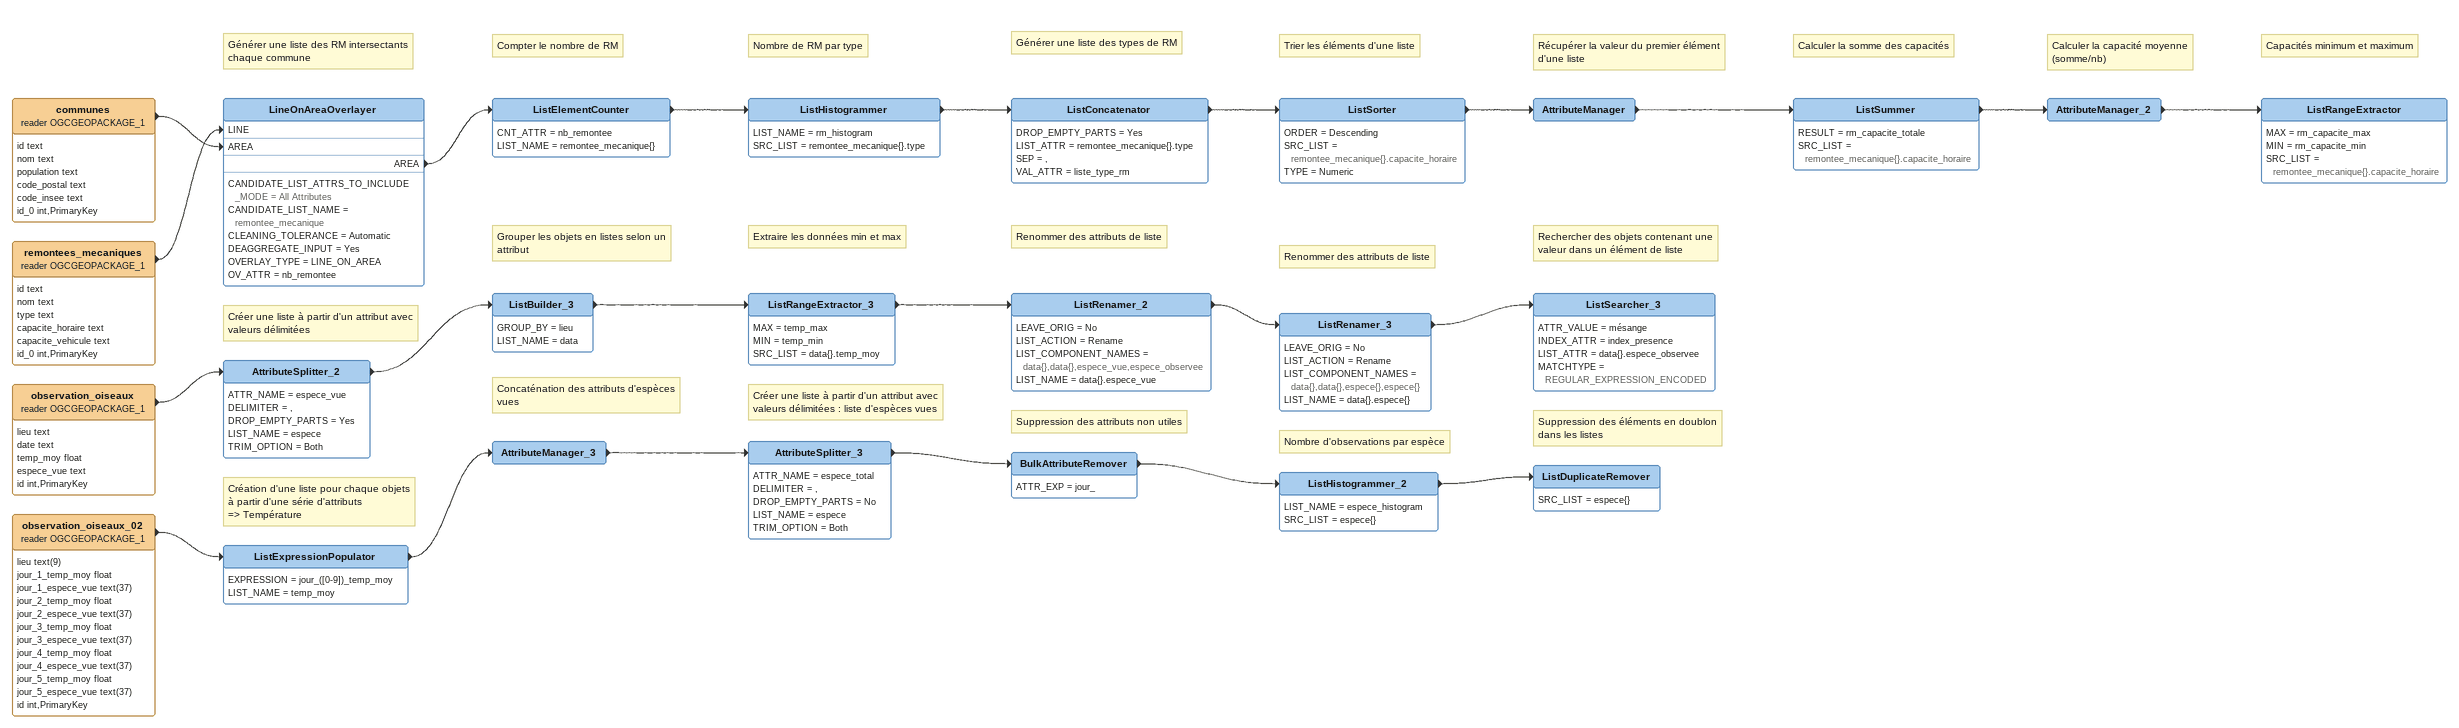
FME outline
communes (reader OGCGEOPACKAGE_1)
    attributes: id text, nom text, population text, code_postal text, code_insee text, id_0 int,PrimaryKey
    -> LineOnAreaOverlayer [AREA]
remontees_mecaniques (reader OGCGEOPACKAGE_1)
    attributes: id text, nom text, type text, capacite_horaire text, capacite_vehicule text, id_0 int,PrimaryKey
    -> LineOnAreaOverlayer [LINE]
Note: Générer une liste des RM intersectants chaque commune
LineOnAreaOverlayer
    CANDIDATE_LIST_ATTRS_TO_INCLUDE_MODE = All Attributes
    CANDIDATE_LIST_NAME = remontee_mecanique
    CLEANING_TOLERANCE = Automatic
    DEAGGREGATE_INPUT = Yes
    OVERLAY_TYPE = LINE_ON_AREA
    OV_ATTR = nb_remontee
    AREA -> ListElementCounter
Note: Compter le nombre de RM
ListElementCounter
    CNT_ATTR = nb_remontee
    LIST_NAME = remontee_mecanique{}
    -> ListHistogrammer
Note: Nombre de RM par type
ListHistogrammer
    LIST_NAME = rm_histogram
    SRC_LIST = remontee_mecanique{}.type
    -> ListConcatenator
Note: Générer une liste des types de RM
ListConcatenator
    DROP_EMPTY_PARTS = Yes
    LIST_ATTR = remontee_mecanique{}.type
    SEP = ,
    VAL_ATTR = liste_type_rm
    -> ListSorter
Note: Trier les éléments d'une liste
ListSorter
    ORDER = Descending
    SRC_LIST = remontee_mecanique{}.capacite_horaire
    TYPE = Numeric
    -> AttributeManager
Note: Récupérer la valeur du premier élément d'une liste
AttributeManager
    -> ListSummer
Note: Calculer la somme des capacités
ListSummer
    RESULT = rm_capacite_totale
    SRC_LIST = remontee_mecanique{}.capacite_horaire
    -> AttributeManager_2
Note: Calculer la capacité moyenne (somme/nb)
AttributeManager_2
    -> ListRangeExtractor
Note: Capacités minimum et maximum
ListRangeExtractor
    MAX = rm_capacite_max
    MIN = rm_capacite_min
    SRC_LIST = remontee_mecanique{}.capacite_horaire
observation_oiseaux (reader OGCGEOPACKAGE_1)
    attributes: lieu text, date text, temp_moy float, espece_vue text, id int,PrimaryKey
    -> AttributeSplitter_2
Note: Créer une liste à partir d'un attribut avec valeurs délimitées
AttributeSplitter_2
    ATTR_NAME = espece_vue
    DELIMITER = ,
    DROP_EMPTY_PARTS = Yes
    LIST_NAME = espece
    TRIM_OPTION = Both
    -> ListBuilder_3
Note: Grouper les objets en listes selon un attribut
ListBuilder_3
    GROUP_BY = lieu
    LIST_NAME = data
    -> ListRangeExtractor_3
Note: Extraire les données min et max
ListRangeExtractor_3
    MAX = temp_max
    MIN = temp_min
    SRC_LIST = data{}.temp_moy
    -> ListRenamer_2
Note: Renommer des attributs de liste
ListRenamer_2
    LEAVE_ORIG = No
    LIST_ACTION = Rename
    LIST_COMPONENT_NAMES = data{},data{},espece_vue,espece_observee
    LIST_NAME = data{}.espece_vue
    -> ListRenamer_3
Note: Renommer des attributs de liste
ListRenamer_3
    LEAVE_ORIG = No
    LIST_ACTION = Rename
    LIST_COMPONENT_NAMES = data{},data{},espece{},espece{}
    LIST_NAME = data{}.espece{}
    -> ListSearcher_3
Note: Rechercher des objets contenant une valeur dans un élément de liste
ListSearcher_3
    ATTR_VALUE = mésange
    INDEX_ATTR = index_presence
    LIST_ATTR = data{}.espece_observee
    MATCHTYPE = REGULAR_EXPRESSION_ENCODED
observation_oiseaux_02 (reader OGCGEOPACKAGE_1)
    attributes: lieu text(9), jour_1_temp_moy float, jour_1_espece_vue text(37), jour_2_temp_moy float, jour_2_espece_vue text(37), jour_3_temp_moy float, jour_3_espece_vue text(37), jour_4_temp_moy float, jour_4_espece_vue text(37), jour_5_temp_moy float, jour_5_espece_vue text(37), id int,PrimaryKey
    -> ListExpressionPopulator
Note: Création d'une liste pour chaque objets à partir d'une série d'attributs / => Température
ListExpressionPopulator
    EXPRESSION = jour_([0-9])_temp_moy
    LIST_NAME = temp_moy
    -> AttributeManager_3
Note: Concaténation des attributs d'espèces vues
AttributeManager_3
    -> AttributeSplitter_3
Note: Créer une liste à partir d'un attribut avec valeurs délimitées : liste d'espèces vues
AttributeSplitter_3
    ATTR_NAME = espece_total
    DELIMITER = ,
    DROP_EMPTY_PARTS = No
    LIST_NAME = espece
    TRIM_OPTION = Both
    -> BulkAttributeRemover
Note: Suppression des attributs non utiles
BulkAttributeRemover
    ATTR_EXP = jour_
    -> ListHistogrammer_2
Note: Nombre d'observations par espèce
ListHistogrammer_2
    LIST_NAME = espece_histogram
    SRC_LIST = espece{}
    -> ListDuplicateRemover
Note: Suppression des éléments en doublon dans les listes
ListDuplicateRemover
    SRC_LIST = espece{}
